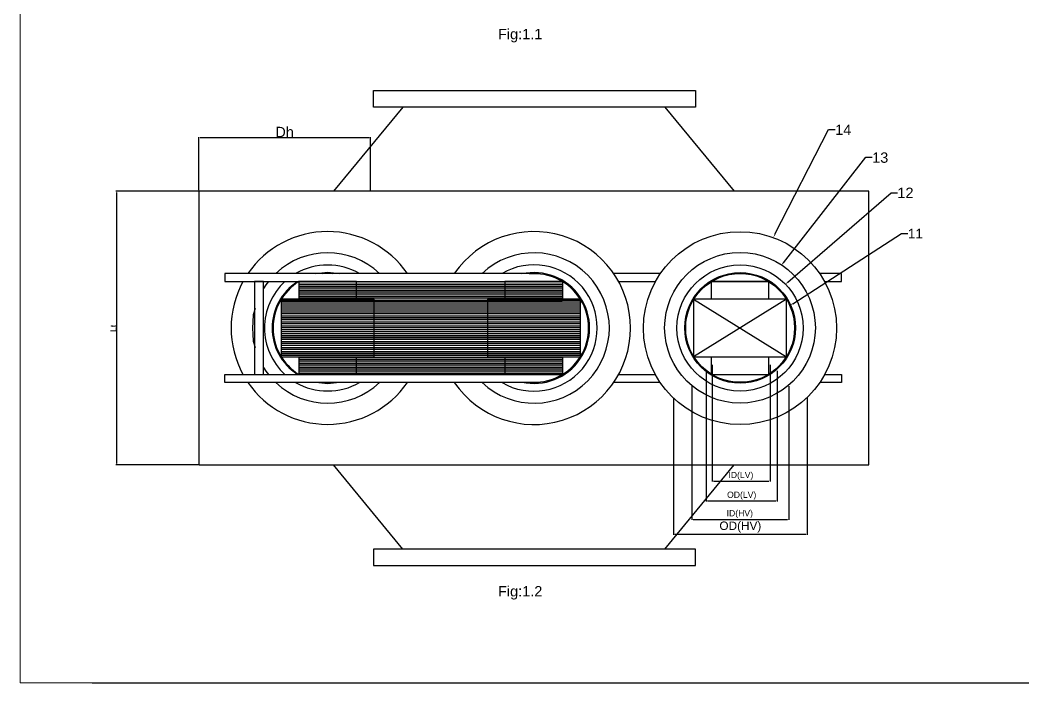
# Model space of a CAD drawing. Header units: millimetres. Extents: x 21.7 to 33, y 17.3 to 23.4.
# Drawn here: x 21.736 to 25.444, y 17.33 to 19.783 of the extents above; entities that cross this region are included whole.
import ezdxf

# ---------------------------------------------------------------- set-up
doc = ezdxf.new("R2010")
doc.units = ezdxf.units.MM
doc.header["$LTSCALE"] = 0.5
doc.layers.get('0').update_dxf_attribs({"lineweight": 18})
doc.layers.add('PDF_Geometry', color=7, linetype='Continuous')
doc.layers.add('PDF_Text', color=7, linetype='Continuous')
doc.layers.add('PDF_Solid Fills', color=7, linetype='Continuous', true_color=0xcd2027)
doc.styles.add('PDF F1', font='arial.ttf')

msp = doc.modelspace()

# ---------------------------------------------------------------- linework, layer by layer
for p, q in [((21.7362, 17.33), (21.7362, 21.0887)), ((22.0033, 17.33), (21.7362, 17.33))]:
    msp.add_line(p, q)
at = {"layer": 'PDF_Geometry', "lineweight": 25}
for points in [[(22.0033, 17.33), (33.0383, 17.33), (33.0383, 23.4217), (22.0033, 23.4217)], [(24.5267, 18.99), (24.725, 19.3783), (24.75, 19.3783)], [(22.3967, 19.1517), (22.3967, 19.35)], [(22.4017, 19.3483), (23.0267, 19.3483)], [(23.0317, 19.1517), (23.0317, 19.35)], [(24.5583, 18.885), (24.8633, 19.275), (24.8867, 19.275)], [(22.395, 19.15), (22.09, 19.15)], [(22.0933, 19.145), (22.0933, 18.1417)], [(24.575, 18.8133), (24.9567, 19.1433), (24.98, 19.1433)], [(24.5933, 18.7333), (24.995, 18.9933), (25.0183, 18.9933)], [(23.655, 18.845), (22.4933, 18.845), (22.4933, 18.815), (23.7433, 18.815)], [(22.9183, 18.8433), (22.895, 18.8467), (22.8733, 18.8483), (22.8517, 18.8467), (22.8283, 18.8433)], [(22.8917, 18.8433), (22.8733, 18.845), (22.855, 18.8433)], [(24.1033, 18.845), (23.9317, 18.845)], [(24.4167, 18.845), (24.38, 18.845)], [(24.7117, 18.815), (24.7733, 18.815), (24.7733, 18.845), (24.6933, 18.845)], [(22.655, 18.815), (22.645, 18.8033), (22.6367, 18.79)], [(22.98, 18.75), (22.98, 18.815), (22.7667, 18.815), (22.7667, 18.75)], [(23.7433, 18.75), (23.7433, 18.815), (23.5283, 18.815), (23.5283, 18.75)], [(23.95, 18.815), (24.085, 18.815)], [(24.505, 18.75), (24.505, 18.815), (24.2917, 18.815), (24.2917, 18.75)], [(24.2917, 18.815), (24.505, 18.815)], [(22.7667, 18.7983), (23.74, 18.7983)], [(22.7667, 18.7917), (23.74, 18.7917)], [(22.7667, 18.7833), (23.74, 18.7833)], [(22.7667, 18.7617), (23.74, 18.7617)], [(24.2267, 18.75), (24.57, 18.5367)], [(24.57, 18.75), (24.2267, 18.5367)], [(22.605, 18.715), (22.5983, 18.6917), (22.5967, 18.6667), (22.595, 18.6433), (22.5967, 18.62), (22.5983, 18.595), (22.605, 18.5717)], [(24.0417, 18.6433), (24.0417, 18.645)], [(22.7667, 18.5367), (22.7667, 18.4717), (22.98, 18.4717), (22.98, 18.5367)], [(23.5283, 18.5367), (23.5283, 18.4717), (23.7433, 18.4717), (23.7433, 18.5367)], [(24.2917, 18.5367), (24.2917, 18.4717), (24.505, 18.4717), (24.505, 18.5367)], [(24.295, 18.5067), (24.295, 18.075)], [(24.51, 18.5067), (24.51, 18.075)], [(23.655, 18.4417), (22.4933, 18.4417), (22.4933, 18.4717), (23.7433, 18.4717)], [(22.6367, 18.4967), (22.645, 18.4833), (22.655, 18.4717)], [(23.95, 18.4717), (24.085, 18.4717)], [(24.2733, 18.4833), (24.2733, 18.0017)], [(24.535, 18.485), (24.535, 18.0017)], [(24.7117, 18.4717), (24.7733, 18.4717), (24.7733, 18.4417), (24.6933, 18.4417)], [(22.8283, 18.4433), (22.8517, 18.44), (22.8733, 18.4383), (22.895, 18.44), (22.9183, 18.4433)], [(22.855, 18.4433), (22.8733, 18.4417), (22.8917, 18.4433)], [(24.1033, 18.4417), (23.9317, 18.4417)], [(24.4167, 18.4417), (24.38, 18.4417)], [(24.22, 18.4283), (24.22, 17.9333)], [(24.5783, 18.4283), (24.5783, 17.9333)], [(24.1517, 18.3833), (24.1517, 17.8783)], [(24.6467, 18.385), (24.6467, 17.8783)], [(22.395, 18.1367), (22.09, 18.1367)], [(24.3, 18.0767), (24.505, 18.0767)], [(24.2783, 18.0033), (24.53, 18.0033)], [(24.225, 17.935), (24.5733, 17.935)], [(24.1567, 17.88), (24.6417, 17.88)]]:
    msp.add_lwpolyline(points, dxfattribs=at)
at = {"layer": 'PDF_Geometry', "color": 242, "lineweight": 25, "true_color": 0xcd2027}
for points in [[(23.0433, 19.5217), (24.2333, 19.5217), (24.2333, 19.46), (23.0433, 19.46)], [(22.7017, 18.5367), (23.045, 18.5367), (23.045, 18.75), (22.7017, 18.75)], [(23.0433, 17.765), (24.2333, 17.765), (24.2333, 17.825), (23.0433, 17.825)]]:
    msp.add_lwpolyline(points, close=True, dxfattribs=at)
for points in [[(23.1517, 19.46), (22.895, 19.15)], [(24.12, 19.46), (24.3767, 19.15)], [(22.7667, 18.805), (23.7433, 18.805)], [(22.7667, 18.7983), (23.7433, 18.7983)], [(22.7667, 18.7917), (23.7433, 18.7917)], [(22.7667, 18.7833), (23.7433, 18.7833)], [(22.7667, 18.7767), (23.7433, 18.7767)], [(22.7667, 18.77), (23.7433, 18.77)], [(22.7017, 18.7467), (23.8083, 18.7467)], [(23.74, 18.74), (22.7017, 18.74), (23.8083, 18.74)], [(22.7017, 18.7333), (23.8083, 18.7333)], [(22.7667, 18.7617), (23.7433, 18.7617)], [(22.7667, 18.755), (23.7433, 18.755)], [(22.7017, 18.725), (23.8083, 18.725)], [(22.7017, 18.7183), (23.8083, 18.7183)], [(22.7017, 18.71), (23.8083, 18.71)], [(22.7017, 18.7033), (23.8083, 18.7033)], [(22.7017, 18.6967), (23.8083, 18.6967)], [(22.7017, 18.6883), (23.8083, 18.6883)], [(22.7017, 18.6817), (23.8083, 18.6817)], [(22.7017, 18.675), (23.8083, 18.675), (22.7017, 18.675)], [(22.7017, 18.6667), (23.8083, 18.6667)], [(22.7017, 18.66), (23.8083, 18.66)], [(22.7017, 18.6517), (23.8083, 18.6517)], [(22.7017, 18.645), (23.8083, 18.645)], [(22.7017, 18.6383), (23.8083, 18.6383)], [(22.7017, 18.63), (23.8083, 18.63)], [(22.7017, 18.6233), (23.8083, 18.6233)], [(22.7017, 18.615), (23.8083, 18.615)], [(22.7017, 18.6083), (23.8083, 18.6083), (22.7017, 18.6083)], [(22.7017, 18.6017), (23.8083, 18.6017)], [(22.7017, 18.5933), (23.8083, 18.5933)], [(22.7017, 18.5867), (23.8083, 18.5867)], [(22.7017, 18.58), (23.8083, 18.58)], [(22.7017, 18.5717), (23.8083, 18.5717)], [(22.7017, 18.565), (23.8083, 18.565)], [(22.7017, 18.5567), (23.8083, 18.5567)], [(22.7017, 18.55), (23.8083, 18.55)], [(22.7017, 18.5433), (23.8083, 18.5433), (22.7017, 18.5433)], [(22.7667, 18.535), (23.7433, 18.535)], [(22.7667, 18.5283), (23.7433, 18.5283)], [(22.7667, 18.5217), (23.7433, 18.5217)], [(22.7667, 18.5133), (23.7433, 18.5133)], [(22.7667, 18.5067), (23.7433, 18.5067)], [(22.7667, 18.4983), (23.7433, 18.4983)], [(22.7667, 18.4917), (23.7433, 18.4917)], [(22.7667, 18.485), (23.7433, 18.485)], [(22.7667, 18.4767), (23.74, 18.4767)], [(23.1517, 17.825), (22.895, 18.1367)], [(24.12, 17.825), (24.3767, 18.1367)]]:
    msp.add_lwpolyline(points, dxfattribs=at)
at = {"layer": 'PDF_Geometry', "lineweight": 25}
for points in [[(22.3967, 18.1367), (24.875, 18.1367), (24.875, 19.15), (22.3967, 19.15)], [(22.6367, 18.815), (22.6033, 18.815), (22.6033, 18.4717), (22.6367, 18.4717)], [(23.465, 18.5367), (23.8083, 18.5367), (23.8083, 18.75), (23.465, 18.75)], [(24.2267, 18.5367), (24.57, 18.5367), (24.57, 18.75), (24.2267, 18.75)]]:
    msp.add_lwpolyline(points, close=True, dxfattribs=at)
for centre, radius in [((24.3981, 18.6428), 0.3569), ((24.3981, 18.6442), 0.2786), ((24.3983, 18.6433), 0.2333), ((24.3986, 18.6438), 0.2047), ((24.3986, 18.6438), 0.2014)]:
    msp.add_circle(centre, radius, dxfattribs=at)
for centre, radius, start, end in [((22.8733, 18.6418), 0.3582, 34.563, 145.437), ((23.6363, 18.6433), 0.357, 214.3907, 145.6093), ((22.8733, 18.6436), 0.278, 46.4196, 133.5804), ((23.6367, 18.6433), 0.2783, 226.4462, 133.5538), ((22.8733, 18.637), 0.2393, 60.3596, 119.6404), ((23.6364, 18.6433), 0.2337, 239.657, 120.343), ((23.6369, 18.6433), 0.2051, 257.2525, 102.7475), ((23.6374, 18.6433), 0.2009, 264.5474, 95.4526), ((22.8781, 18.6433), 0.3615, 151.6459, 208.3541), ((22.8744, 18.6433), 0.2343, 132.8804, 227.1196), ((22.8718, 18.6433), 0.2035, 123.3315, 236.6685), ((22.8743, 18.6433), 0.2026, 122.0799, 237.9201), ((22.8733, 18.6449), 0.3582, 214.563, 325.437), ((22.8733, 18.6431), 0.278, 226.4196, 313.5804), ((22.8733, 18.6496), 0.2393, 240.3596, 299.6404)]:
    msp.add_arc(centre, radius, start, end, dxfattribs=at)
at = {"layer": 'PDF_Solid Fills', "color": 7, "transparency": 33554559}
for points in [[(22.4017, 19.3483), (22.4017, 19.3467), (22.3967, 19.3483)], [(23.0267, 19.3483), (23.0267, 19.3467), (23.0317, 19.3483)], [(22.0917, 19.145), (22.0933, 19.145), (22.0933, 19.15)], [(24.5283, 18.9883), (24.5217, 18.9783), (24.525, 18.99)], [(24.56, 18.8833), (24.5517, 18.8767), (24.5567, 18.8867)], [(22.7667, 18.815), (22.98, 18.805), (22.7667, 18.805)], [(22.7667, 18.815), (22.98, 18.815), (22.98, 18.805)], [(22.7667, 18.805), (22.98, 18.7983), (22.7667, 18.7983)], [(22.7667, 18.805), (22.98, 18.805), (22.98, 18.7983)], [(22.98, 18.815), (23.5283, 18.805), (22.98, 18.805)], [(22.98, 18.815), (23.5283, 18.815), (23.5283, 18.805)], [(22.98, 18.805), (23.5283, 18.7983), (22.98, 18.7983)], [(22.98, 18.805), (23.5283, 18.805), (23.5283, 18.7983)], [(23.5283, 18.815), (23.7433, 18.805), (23.5283, 18.805)], [(23.5283, 18.815), (23.7433, 18.815), (23.7433, 18.805)], [(23.5283, 18.805), (23.7433, 18.7983), (23.5283, 18.7983)], [(23.5283, 18.805), (23.7433, 18.805), (23.7433, 18.7983)], [(24.5767, 18.8117), (24.5667, 18.805), (24.5733, 18.815)], [(22.7667, 18.7983), (22.98, 18.7917), (22.7667, 18.7917)], [(22.7667, 18.7983), (22.98, 18.7983), (22.98, 18.7917)], [(22.7667, 18.7917), (22.98, 18.7833), (22.7667, 18.7833)], [(22.7667, 18.7917), (22.98, 18.7917), (22.98, 18.7833)], [(22.7667, 18.7833), (22.98, 18.7767), (22.7667, 18.7767)], [(22.7667, 18.7833), (22.98, 18.7833), (22.98, 18.7767)], [(22.7667, 18.7767), (22.98, 18.77), (22.7667, 18.77)], [(22.7667, 18.7767), (22.98, 18.7767), (22.98, 18.77)], [(22.7667, 18.77), (22.98, 18.7617), (22.7667, 18.7617)], [(22.7667, 18.77), (22.98, 18.77), (22.98, 18.7617)], [(22.98, 18.7983), (23.5283, 18.7917), (22.98, 18.7917)], [(22.98, 18.7983), (23.5283, 18.7983), (23.5283, 18.7917)], [(22.98, 18.7917), (23.5283, 18.7833), (22.98, 18.7833)], [(22.98, 18.7917), (23.5283, 18.7917), (23.5283, 18.7833)], [(22.98, 18.7833), (23.5283, 18.7767), (22.98, 18.7767)], [(22.98, 18.7833), (23.5283, 18.7833), (23.5283, 18.7767)], [(22.98, 18.7767), (23.5283, 18.77), (22.98, 18.77)], [(22.98, 18.7767), (23.5283, 18.7767), (23.5283, 18.77)], [(22.98, 18.77), (23.5283, 18.7617), (22.98, 18.7617)], [(22.98, 18.77), (23.5283, 18.77), (23.5283, 18.7617)], [(23.5283, 18.7983), (23.7433, 18.7917), (23.5283, 18.7917)], [(23.5283, 18.7983), (23.7433, 18.7983), (23.7433, 18.7917)], [(23.5283, 18.7917), (23.7433, 18.7833), (23.5283, 18.7833)], [(23.5283, 18.7917), (23.7433, 18.7917), (23.7433, 18.7833)], [(23.5283, 18.7833), (23.7433, 18.7767), (23.5283, 18.7767)], [(23.5283, 18.7833), (23.7433, 18.7833), (23.7433, 18.7767)], [(23.5283, 18.7767), (23.7433, 18.77), (23.5283, 18.77)], [(23.5283, 18.7767), (23.7433, 18.7767), (23.7433, 18.77)], [(23.5283, 18.77), (23.7433, 18.7617), (23.5283, 18.7617)], [(23.5283, 18.77), (23.7433, 18.77), (23.7433, 18.7617)], [(22.7667, 18.7617), (22.98, 18.755), (22.7667, 18.755)], [(22.7667, 18.7617), (22.98, 18.7617), (22.98, 18.755)], [(22.7667, 18.755), (22.98, 18.75), (22.7667, 18.75)], [(22.7667, 18.755), (22.98, 18.755), (22.98, 18.75)], [(22.98, 18.7617), (23.5283, 18.755), (22.98, 18.755)], [(22.98, 18.7617), (23.5283, 18.7617), (23.5283, 18.755)], [(22.98, 18.755), (23.5283, 18.75), (22.98, 18.75)], [(22.98, 18.755), (23.5283, 18.755), (23.5283, 18.75)], [(23.045, 18.75), (23.465, 18.7467), (23.045, 18.7467)], [(23.045, 18.75), (23.465, 18.75), (23.465, 18.7467)], [(23.5283, 18.7617), (23.7433, 18.755), (23.5283, 18.755)], [(23.5283, 18.7617), (23.7433, 18.7617), (23.7433, 18.755)], [(23.5283, 18.755), (23.7433, 18.75), (23.5283, 18.75)], [(23.5283, 18.755), (23.7433, 18.755), (23.7433, 18.75)], [(24.5933, 18.7317), (24.5833, 18.7267), (24.5917, 18.735)], [(22.7667, 18.535), (22.98, 18.5283), (22.7667, 18.5283)], [(22.7667, 18.535), (22.98, 18.535), (22.98, 18.5283)], [(22.7667, 18.5283), (22.98, 18.5217), (22.7667, 18.5217)], [(22.7667, 18.5283), (22.98, 18.5283), (22.98, 18.5217)], [(22.7667, 18.5217), (22.98, 18.5133), (22.7667, 18.5133)], [(22.7667, 18.5217), (22.98, 18.5217), (22.98, 18.5133)], [(22.7667, 18.5133), (22.98, 18.5067), (22.7667, 18.5067)], [(22.7667, 18.5133), (22.98, 18.5133), (22.98, 18.5067)], [(22.7667, 18.5067), (22.98, 18.4983), (22.7667, 18.4983)], [(22.7667, 18.5067), (22.98, 18.5067), (22.98, 18.4983)], [(22.98, 18.535), (23.5283, 18.5283), (22.98, 18.5283)], [(22.98, 18.535), (23.5283, 18.535), (23.5283, 18.5283)], [(22.98, 18.5283), (23.5283, 18.5217), (22.98, 18.5217)], [(22.98, 18.5283), (23.5283, 18.5283), (23.5283, 18.5217)], [(22.98, 18.5217), (23.5283, 18.5133), (22.98, 18.5133)], [(22.98, 18.5217), (23.5283, 18.5217), (23.5283, 18.5133)], [(22.98, 18.5133), (23.5283, 18.5067), (22.98, 18.5067)], [(22.98, 18.5133), (23.5283, 18.5133), (23.5283, 18.5067)], [(22.98, 18.5067), (23.5283, 18.4983), (22.98, 18.4983)], [(22.98, 18.5067), (23.5283, 18.5067), (23.5283, 18.4983)], [(23.5283, 18.535), (23.7433, 18.5283), (23.5283, 18.5283)], [(23.5283, 18.535), (23.7433, 18.535), (23.7433, 18.5283)], [(23.5283, 18.5283), (23.7433, 18.5217), (23.5283, 18.5217)], [(23.5283, 18.5283), (23.7433, 18.5283), (23.7433, 18.5217)], [(23.5283, 18.5217), (23.7433, 18.5133), (23.5283, 18.5133)], [(23.5283, 18.5217), (23.7433, 18.5217), (23.7433, 18.5133)], [(23.5283, 18.5133), (23.7433, 18.5067), (23.5283, 18.5067)], [(23.5283, 18.5133), (23.7433, 18.5133), (23.7433, 18.5067)], [(23.5283, 18.5067), (23.7433, 18.4983), (23.5283, 18.4983)], [(23.5283, 18.5067), (23.7433, 18.5067), (23.7433, 18.4983)], [(22.7667, 18.4983), (22.98, 18.4917), (22.7667, 18.4917)], [(22.7667, 18.4983), (22.98, 18.4983), (22.98, 18.4917)], [(22.7667, 18.4917), (22.98, 18.485), (22.7667, 18.485)], [(22.7667, 18.4917), (22.98, 18.4917), (22.98, 18.485)], [(22.7667, 18.485), (22.98, 18.4767), (22.7667, 18.4767)], [(22.7667, 18.485), (22.98, 18.485), (22.98, 18.4767)], [(22.7667, 18.4767), (22.98, 18.4717), (22.7667, 18.4717)], [(22.7667, 18.4767), (22.98, 18.4767), (22.98, 18.4717)], [(22.98, 18.4983), (23.5283, 18.4917), (22.98, 18.4917)], [(22.98, 18.4983), (23.5283, 18.4983), (23.5283, 18.4917)], [(22.98, 18.4917), (23.5283, 18.485), (22.98, 18.485)], [(22.98, 18.4917), (23.5283, 18.4917), (23.5283, 18.485)], [(22.98, 18.485), (23.5283, 18.4767), (22.98, 18.4767)], [(22.98, 18.485), (23.5283, 18.485), (23.5283, 18.4767)], [(22.98, 18.4767), (23.5283, 18.4717), (22.98, 18.4717)], [(22.98, 18.4767), (23.5283, 18.4767), (23.5283, 18.4717)], [(23.5283, 18.4983), (23.7433, 18.4917), (23.5283, 18.4917)], [(23.5283, 18.4983), (23.7433, 18.4983), (23.7433, 18.4917)], [(23.5283, 18.4917), (23.7433, 18.485), (23.5283, 18.485)], [(23.5283, 18.4917), (23.7433, 18.4917), (23.7433, 18.485)], [(23.5283, 18.485), (23.7433, 18.4767), (23.5283, 18.4767)], [(23.5283, 18.485), (23.7433, 18.485), (23.7433, 18.4767)], [(23.5283, 18.4767), (23.7433, 18.4717), (23.5283, 18.4717)], [(23.5283, 18.4767), (23.7433, 18.4767), (23.7433, 18.4717)], [(22.0917, 18.1417), (22.0933, 18.1417), (22.0933, 18.1367)], [(24.3, 18.0783), (24.3, 18.0767), (24.295, 18.0767)], [(24.505, 18.0783), (24.505, 18.0767), (24.51, 18.0767)], [(24.2783, 18.005), (24.2783, 18.0033), (24.2733, 18.0033)], [(24.53, 18.005), (24.53, 18.0033), (24.535, 18.0033)], [(24.225, 17.935), (24.225, 17.9333), (24.22, 17.935)], [(24.5733, 17.935), (24.5733, 17.9333), (24.5783, 17.935)], [(24.1567, 17.8817), (24.1567, 17.88), (24.1517, 17.88)], [(24.6417, 17.8817), (24.6417, 17.88), (24.6467, 17.88)]]:
    msp.add_solid(points, dxfattribs=at)

# ---------------------------------------------------------------- texts
at = {"layer": 'PDF_Text', "attachment_point": 4, "style": 'PDF F1'}
for s, insert, char_height in [('Fig:1.1', (23.5033, 19.7252), 0.0384), ('14', (24.75, 19.3768), 0.0384), ('Dh', (22.68, 19.3685), 0.0384), ('13', (24.8867, 19.2735), 0.0384), ('12', (24.98, 19.1435), 0.0384), ('11', (25.0186, 18.9925), 0.036), ('ID(LV)', (24.3554, 18.0962), 0.0228), ('OD(LV)', (24.3503, 18.0229), 0.0228), ('ID(HV)', (24.3487, 17.9546), 0.0228), ('OD(HV)', (24.3219, 17.9069), 0.0312), ('Fig:1.2', (23.5033, 17.6635), 0.0384)]:
    msp.add_mtext(s, dxfattribs=dict(at, insert=insert, char_height=char_height))
at = {"layer": 'PDF_Text', "insert": (22.0811, 18.6286), "char_height": 0.0228, "attachment_point": 4, "rotation": 90, "style": 'PDF F1'}
msp.add_mtext('Lt', dxfattribs=at)

doc.saveas('drawing.dxf')
